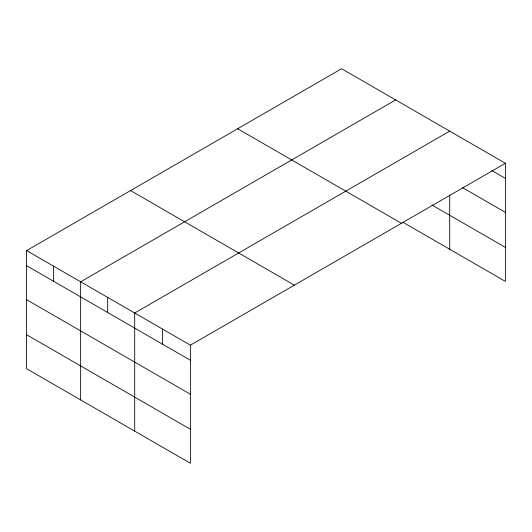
<?xml version="1.0" encoding="UTF-8"?>
<svg xmlns="http://www.w3.org/2000/svg" width="532" height="532" viewBox="0 0 532 532"><rect width="100%" height="100%" fill="white"/><g stroke="black" fill="none" stroke-linecap="round" stroke-linejoin="round"><path stroke-width="0.8" d="M402.771 222.157L505.4 281.408L505.4 163.284L341.611 68.721L26.6 250.592L26.6 368.716L190.39 463.279L190.39 345.155L26.6 250.592M395.662 99.93L80.651 281.8L80.651 399.918M449.713 131.138L134.702 313.002L134.702 431.126M190.39 345.155L505.4 163.284M491.834 170.553L505.4 178.386M462.561 187.65L505.4 212.381M431.931 204.993L505.4 247.407M237.658 128.737L401.447 223.3M130.553 190.576L294.342 285.139M26.6 265.687L190.39 360.25M26.6 299.689L190.39 394.252M26.6 334.714L190.39 429.277M449.713 194.892L449.713 249.255M162.546 329.082L162.546 344.177M107.677 297.401L107.677 312.497M53.626 266.193L53.626 281.295"/></g></svg>
